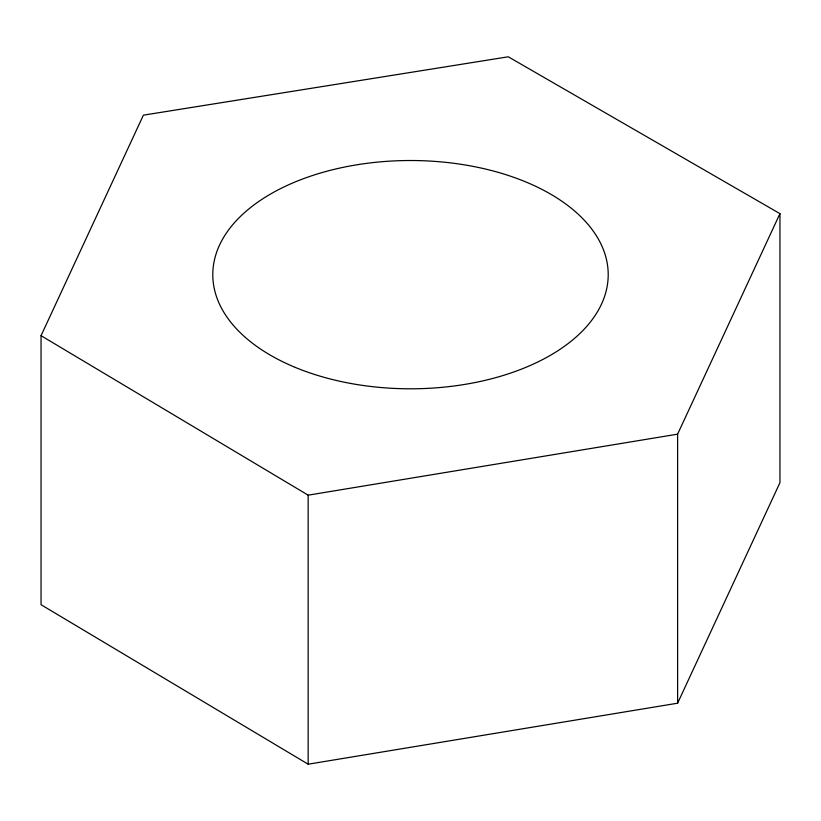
<?xml version="1.0" encoding="UTF-8"?>
<svg xmlns="http://www.w3.org/2000/svg" width="821" height="821" viewBox="0 0 821 821"><rect width="100%" height="100%" fill="white"/><g stroke="black" fill="none" stroke-linecap="round" stroke-linejoin="round"><path stroke-width="1.23" d="M41.05 335.676L143.388 115.166L508.271 56.793L779.95 213.645L779.95 482.686L677.612 703.197L308.162 764.207L41.05 604.718L41.05 335.676L308.162 495.166L677.612 434.155L779.95 213.645M677.612 434.155L677.612 703.197M308.162 495.166L308.162 764.207M295.324 367.428A197.707 114.14 0 0 0 607.253 285.862A197.707 114.14 0 0 0 328.923 170.686A197.707 114.14 0 0 0 295.324 367.428"/></g></svg>
